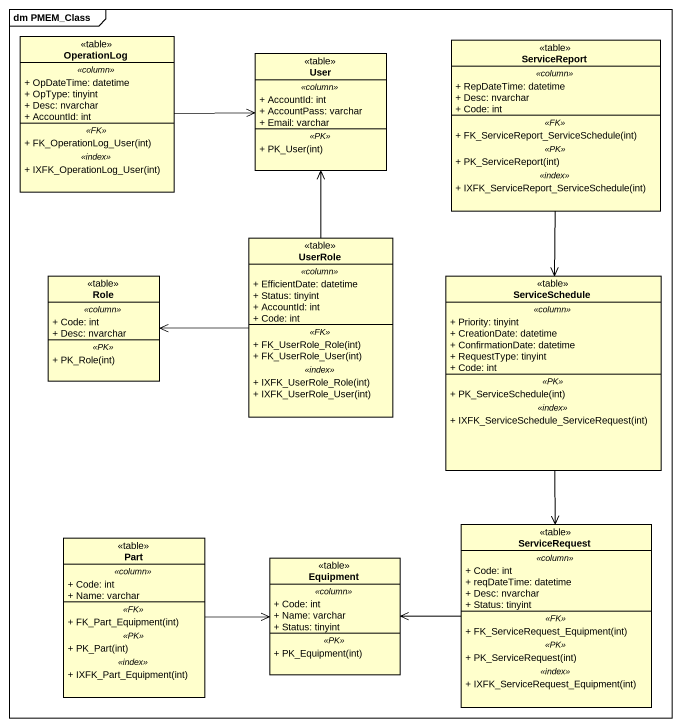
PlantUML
@startuml
mainframe dm PMEM_Class
hide circle
hide empty members
skinparam classAttributeIconSize 0
class OperationLog <<table>> {
  .. <<column>> ..
  + OpDateTime: datetime
  + OpType: tinyint
  + Desc: nvarchar
  + AccountId: int
  .. <<FK>> ..
  + FK_OperationLog_User(int)
  .. <<index>> ..
  + IXFK_OperationLog_User(int)
}
class User <<table>> {
  .. <<column>> ..
  + AccountId: int
  + AccountPass: varchar
  + Email: varchar
  .. <<PK>> ..
  + PK_User(int)
}
class ServiceReport <<table>> {
  .. <<column>> ..
  + RepDateTime: datetime
  + Desc: nvarchar
  + Code: int
  .. <<FK>> ..
  + FK_ServiceReport_ServiceSchedule(int)
  .. <<PK>> ..
  + PK_ServiceReport(int)
  .. <<index>> ..
  + IXFK_ServiceReport_ServiceSchedule(int)
}
class UserRole <<table>> {
  .. <<column>> ..
  + EfficientDate: datetime
  + Status: tinyint
  + AccountId: int
  + Code: int
  .. <<FK>> ..
  + FK_UserRole_Role(int)
  + FK_UserRole_User(int)
  .. <<index>> ..
  + IXFK_UserRole_Role(int)
  + IXFK_UserRole_User(int)
}
class Role <<table>> {
  .. <<column>> ..
  + Code: int
  + Desc: nvarchar
  .. <<PK>> ..
  + PK_Role(int)
}
class ServiceSchedule <<table>> {
  .. <<column>> ..
  + Priority: tinyint
  + CreationDate: datetime
  + ConfirmationDate: datetime
  + RequestType: tinyint
  + Code: int
  .. <<PK>> ..
  + PK_ServiceSchedule(int)
  .. <<index>> ..
  + IXFK_ServiceSchedule_ServiceRequest(int)
}
class Part <<table>> {
  .. <<column>> ..
  + Code: int
  + Name: varchar
  .. <<FK>> ..
  + FK_Part_Equipment(int)
  .. <<PK>> ..
  + PK_Part(int)
  .. <<index>> ..
  + IXFK_Part_Equipment(int)
}
class Equipment <<table>> {
  .. <<column>> ..
  + Code: int
  + Name: varchar
  + Status: tinyint
  .. <<PK>> ..
  + PK_Equipment(int)
}
class ServiceRequest <<table>> {
  .. <<column>> ..
  + Code: int
  + reqDateTime: datetime
  + Desc: nvarchar
  + Status: tinyint
  .. <<FK>> ..
  + FK_ServiceRequest_Equipment(int)
  .. <<PK>> ..
  + PK_ServiceRequest(int)
  .. <<index>> ..
  + IXFK_ServiceRequest_Equipment(int)
}
OperationLog -right-> User
ServiceReport --> ServiceSchedule
UserRole -up-> User
UserRole -left-> Role
ServiceSchedule --> ServiceRequest
Part -right-> Equipment
ServiceRequest -left-> Equipment
@enduml
